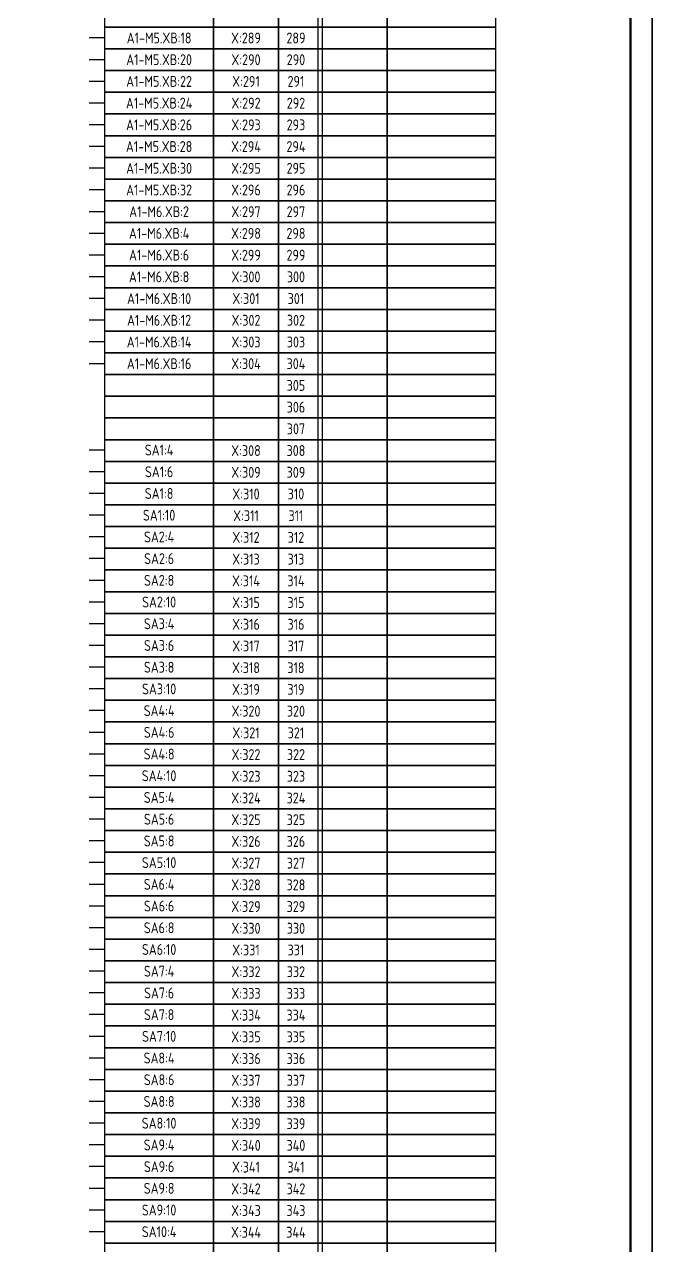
# Model space of a CAD drawing. Header units: millimetres. Extents: x -1315 to 7958, y -96 to 618.
# Drawn here: x 6626.5 to 6775, y 49.5 to 330.7 of the extents above; entities that cross this region are included whole.
import ezdxf

# ---------------------------------------------------------------- set-up
doc = ezdxf.new("R2010")
doc.units = ezdxf.units.MM
doc.styles.add('Gost_type_A', font='GOST_A.TTF')

msp = doc.modelspace()

# ---------------------------------------------------------------- linework, layer by layer
for p, q in [((6694, 390.07), (6694, 130.07)), ((6694, 345.07), (6694, 85.07)), ((6694, 335.07), (6694, 75.07)), ((6645, 327.57), (6641.38, 327.57)), ((6694, 325.07), (6694, 65.07)), ((6645, 322.57), (6641.38, 322.57)), ((6694, 320.07), (6694, 60.07)), ((6645, 317.57), (6641.38, 317.57)), ((6694, 315.07), (6694, 55.07)), ((6645, 312.57), (6641.38, 312.57)), ((6694, 310.07), (6694, 50.07)), ((6645, 307.57), (6641.38, 307.57)), ((6694, 305.07), (6694, 45.07)), ((6645, 302.57), (6641.38, 302.57)), ((6694, 300.18), (6694, 40.18)), ((6645, 297.57), (6641.38, 297.57)), ((6645, 292.57), (6641.38, 292.57)), ((6694, 295.18), (6694, 35.18)), ((6645, 287.57), (6641.38, 287.57)), ((6645, 282.57), (6641.38, 282.57)), ((6645, 277.57), (6641.38, 277.57)), ((6645, 272.57), (6641.38, 272.57)), ((6645, 267.57), (6641.38, 267.57)), ((6645, 262.57), (6641.38, 262.57)), ((6645, 257.57), (6641.38, 257.57)), ((6645, 252.57), (6641.38, 252.57)), ((6645, 232.68), (6641.38, 232.68)), ((6645, 227.68), (6641.38, 227.68)), ((6645, 222.68), (6641.38, 222.68)), ((6645, 217.68), (6641.38, 217.68)), ((6645, 212.68), (6641.38, 212.68)), ((6645, 207.68), (6641.38, 207.68)), ((6645, 202.68), (6641.38, 202.68)), ((6645, 197.68), (6641.38, 197.68)), ((6645, 192.68), (6641.38, 192.68)), ((6645, 187.68), (6641.38, 187.68)), ((6645, 182.68), (6641.38, 182.68)), ((6645, 177.68), (6641.38, 177.68)), ((6645, 172.68), (6641.38, 172.68)), ((6645, 167.68), (6641.38, 167.68)), ((6645, 162.68), (6641.38, 162.68)), ((6645, 157.68), (6641.38, 157.68)), ((6645, 152.68), (6641.38, 152.68)), ((6645, 147.68), (6641.38, 147.68)), ((6645, 142.68), (6641.38, 142.68)), ((6645, 137.68), (6641.38, 137.68)), ((6645, 132.68), (6641.38, 132.68)), ((6645, 127.68), (6641.38, 127.68)), ((6645, 122.68), (6641.38, 122.68)), ((6645, 117.68), (6641.38, 117.68)), ((6645, 112.68), (6641.38, 112.68)), ((6645, 107.68), (6641.38, 107.68)), ((6645, 102.68), (6641.38, 102.68)), ((6645, 97.68), (6641.38, 97.68)), ((6645, 92.68), (6641.38, 92.68)), ((6645, 87.68), (6641.38, 87.68)), ((6645, 82.68), (6641.38, 82.68)), ((6645, 77.68), (6641.38, 77.68)), ((6645, 72.68), (6641.38, 72.68)), ((6645, 67.68), (6641.38, 67.68)), ((6645, 62.68), (6641.38, 62.68)), ((6645, 57.68), (6641.38, 57.68)), ((6645, 52.68), (6641.38, 52.68))]:
    msp.add_line(p, q)
for points in [[(6771, 420.07), (6771, 0.07), (6474, 0.07), (6474, 420.07)], [(7068, 420.07), (7068, 0.07), (6771, 0.07), (6771, 420.07)], [(6645, 335.07), (6670, 335.07), (6670, 330.07), (6645, 330.07)], [(6670, 335.07), (6685, 335.07), (6685, 330.07), (6670, 330.07)], [(6685, 335.07), (6695, 335.07), (6695, 330.07), (6685, 330.07)], [(6710, 335.07), (6695, 335.07), (6695, 330.07), (6710, 330.07)], [(6735, 335.07), (6710, 335.07), (6710, 330.07), (6735, 330.07)], [(6645, 330.07), (6670, 330.07), (6670, 325.07), (6645, 325.07)], [(6670, 330.07), (6685, 330.07), (6685, 325.07), (6670, 325.07)], [(6685, 330.07), (6695, 330.07), (6695, 325.07), (6685, 325.07)], [(6710, 330.07), (6695, 330.07), (6695, 325.07), (6710, 325.07)], [(6735, 330.07), (6710, 330.07), (6710, 325.07), (6735, 325.07)], [(6645, 325.07), (6670, 325.07), (6670, 320.07), (6645, 320.07)], [(6670, 325.07), (6685, 325.07), (6685, 320.07), (6670, 320.07)], [(6685, 325.07), (6695, 325.07), (6695, 320.07), (6685, 320.07)], [(6710, 325.07), (6695, 325.07), (6695, 320.07), (6710, 320.07)], [(6735, 325.07), (6710, 325.07), (6710, 320.07), (6735, 320.07)], [(6645, 320.07), (6670, 320.07), (6670, 315.07), (6645, 315.07)], [(6670, 320.07), (6685, 320.07), (6685, 315.07), (6670, 315.07)], [(6685, 320.07), (6695, 320.07), (6695, 315.07), (6685, 315.07)], [(6710, 320.07), (6695, 320.07), (6695, 315.07), (6710, 315.07)], [(6735, 320.07), (6710, 320.07), (6710, 315.07), (6735, 315.07)], [(6645, 315.07), (6670, 315.07), (6670, 310.07), (6645, 310.07)], [(6670, 315.07), (6685, 315.07), (6685, 310.07), (6670, 310.07)], [(6685, 315.07), (6695, 315.07), (6695, 310.07), (6685, 310.07)], [(6710, 315.07), (6695, 315.07), (6695, 310.07), (6710, 310.07)], [(6735, 315.07), (6710, 315.07), (6710, 310.07), (6735, 310.07)], [(6645, 310.07), (6670, 310.07), (6670, 305.07), (6645, 305.07)], [(6670, 310.07), (6685, 310.07), (6685, 305.07), (6670, 305.07)], [(6685, 310.07), (6695, 310.07), (6695, 305.07), (6685, 305.07)], [(6710, 310.07), (6695, 310.07), (6695, 305.07), (6710, 305.07)], [(6735, 310.07), (6710, 310.07), (6710, 305.07), (6735, 305.07)], [(6645, 305.07), (6670, 305.07), (6670, 300.07), (6645, 300.07)], [(6670, 305.07), (6685, 305.07), (6685, 300.07), (6670, 300.07)], [(6685, 305.07), (6695, 305.07), (6695, 300.07), (6685, 300.07)], [(6710, 305.07), (6695, 305.07), (6695, 300.07), (6710, 300.07)], [(6735, 305.07), (6710, 305.07), (6710, 300.07), (6735, 300.07)], [(6645, 300.07), (6670, 300.07), (6670, 295.07), (6645, 295.07)], [(6670, 300.07), (6685, 300.07), (6685, 295.07), (6670, 295.07)], [(6685, 300.07), (6695, 300.07), (6695, 295.07), (6685, 295.07)], [(6710, 300.07), (6695, 300.07), (6695, 295.07), (6710, 295.07)], [(6735, 300.07), (6710, 300.07), (6710, 295.07), (6735, 295.07)], [(6645, 295.07), (6670, 295.07), (6670, 290.07), (6645, 290.07)], [(6670, 295.07), (6685, 295.07), (6685, 290.07), (6670, 290.07)], [(6685, 295.07), (6695, 295.07), (6695, 290.07), (6685, 290.07)], [(6710, 295.07), (6695, 295.07), (6695, 290.07), (6710, 290.07)], [(6735, 295.07), (6710, 295.07), (6710, 290.07), (6735, 290.07)], [(6645, 290.07), (6670, 290.07), (6670, 285.07), (6645, 285.07)], [(6670, 290.07), (6685, 290.07), (6685, 285.07), (6670, 285.07)], [(6685, 290.07), (6695, 290.07), (6695, 285.07), (6685, 285.07)], [(6710, 290.07), (6695, 290.07), (6695, 285.07), (6710, 285.07)], [(6735, 290.07), (6710, 290.07), (6710, 285.07), (6735, 285.07)], [(6645, 285.07), (6670, 285.07), (6670, 280.07), (6645, 280.07)], [(6670, 285.07), (6685, 285.07), (6685, 280.07), (6670, 280.07)], [(6685, 285.07), (6695, 285.07), (6695, 280.07), (6685, 280.07)], [(6710, 285.07), (6695, 285.07), (6695, 280.07), (6710, 280.07)], [(6735, 285.07), (6710, 285.07), (6710, 280.07), (6735, 280.07)], [(6645, 280.07), (6670, 280.07), (6670, 275.07), (6645, 275.07)], [(6670, 280.07), (6685, 280.07), (6685, 275.07), (6670, 275.07)], [(6685, 280.07), (6695, 280.07), (6695, 275.07), (6685, 275.07)], [(6710, 280.07), (6695, 280.07), (6695, 275.07), (6710, 275.07)], [(6735, 280.07), (6710, 280.07), (6710, 275.07), (6735, 275.07)], [(6645, 275.07), (6670, 275.07), (6670, 270.07), (6645, 270.07)], [(6670, 275.07), (6685, 275.07), (6685, 270.07), (6670, 270.07)], [(6685, 275.07), (6695, 275.07), (6695, 270.07), (6685, 270.07)], [(6710, 275.07), (6695, 275.07), (6695, 270.07), (6710, 270.07)], [(6735, 275.07), (6710, 275.07), (6710, 270.07), (6735, 270.07)], [(6645, 270.07), (6670, 270.07), (6670, 265.07), (6645, 265.07)], [(6670, 270.07), (6685, 270.07), (6685, 265.07), (6670, 265.07)], [(6685, 270.07), (6695, 270.07), (6695, 265.07), (6685, 265.07)], [(6710, 270.07), (6695, 270.07), (6695, 265.07), (6710, 265.07)], [(6735, 270.07), (6710, 270.07), (6710, 265.07), (6735, 265.07)], [(6645, 265.07), (6670, 265.07), (6670, 260.07), (6645, 260.07)], [(6670, 265.07), (6685, 265.07), (6685, 260.07), (6670, 260.07)], [(6685, 265.07), (6695, 265.07), (6695, 260.07), (6685, 260.07)], [(6710, 265.07), (6695, 265.07), (6695, 260.07), (6710, 260.07)], [(6735, 265.07), (6710, 265.07), (6710, 260.07), (6735, 260.07)], [(6645, 260.07), (6670, 260.07), (6670, 255.07), (6645, 255.07)], [(6670, 260.07), (6685, 260.07), (6685, 255.07), (6670, 255.07)], [(6685, 260.07), (6695, 260.07), (6695, 255.07), (6685, 255.07)], [(6710, 260.07), (6695, 260.07), (6695, 255.07), (6710, 255.07)], [(6735, 260.07), (6710, 260.07), (6710, 255.07), (6735, 255.07)], [(6645, 255.07), (6670, 255.07), (6670, 250.07), (6645, 250.07)], [(6670, 255.07), (6685, 255.07), (6685, 250.07), (6670, 250.07)], [(6685, 255.07), (6695, 255.07), (6695, 250.07), (6685, 250.07)], [(6710, 255.07), (6695, 255.07), (6695, 250.07), (6710, 250.07)], [(6735, 255.07), (6710, 255.07), (6710, 250.07), (6735, 250.07)], [(6645, 250.07), (6670, 250.07), (6670, 245.07), (6645, 245.07)], [(6670, 250.07), (6685, 250.07), (6685, 245.07), (6670, 245.07)], [(6685, 250.07), (6695, 250.07), (6695, 245.07), (6685, 245.07)], [(6710, 250.07), (6695, 250.07), (6695, 245.07), (6710, 245.07)], [(6735, 250.07), (6710, 250.07), (6710, 245.07), (6735, 245.07)], [(6645, 245.07), (6670, 245.07), (6670, 240.07), (6645, 240.07)], [(6670, 245.07), (6685, 245.07), (6685, 240.07), (6670, 240.07)], [(6685, 245.07), (6695, 245.07), (6695, 240.07), (6685, 240.07)], [(6710, 245.07), (6695, 245.07), (6695, 240.07), (6710, 240.07)], [(6735, 245.07), (6710, 245.07), (6710, 240.07), (6735, 240.07)], [(6645, 240.07), (6670, 240.07), (6670, 235.07), (6645, 235.07)], [(6670, 240.07), (6685, 240.07), (6685, 235.07), (6670, 235.07)], [(6685, 240.07), (6695, 240.07), (6695, 235.07), (6685, 235.07)], [(6710, 240.07), (6695, 240.07), (6695, 235.07), (6710, 235.07)], [(6735, 240.07), (6710, 240.07), (6710, 235.07), (6735, 235.07)], [(6645, 235.07), (6670, 235.07), (6670, 230.07), (6645, 230.07)], [(6670, 235.07), (6685, 235.07), (6685, 230.07), (6670, 230.07)], [(6685, 235.07), (6695, 235.07), (6695, 230.07), (6685, 230.07)], [(6710, 235.07), (6695, 235.07), (6695, 230.07), (6710, 230.07)], [(6735, 235.07), (6710, 235.07), (6710, 230.07), (6735, 230.07)], [(6645, 230.07), (6670, 230.07), (6670, 225.07), (6645, 225.07)], [(6670, 230.07), (6685, 230.07), (6685, 225.07), (6670, 225.07)], [(6685, 230.07), (6695, 230.07), (6695, 225.07), (6685, 225.07)], [(6710, 230.07), (6695, 230.07), (6695, 225.07), (6710, 225.07)], [(6735, 230.07), (6710, 230.07), (6710, 225.07), (6735, 225.07)], [(6645, 225.07), (6670, 225.07), (6670, 220.07), (6645, 220.07)], [(6670, 225.07), (6685, 225.07), (6685, 220.07), (6670, 220.07)], [(6685, 225.07), (6695, 225.07), (6695, 220.07), (6685, 220.07)], [(6710, 225.07), (6695, 225.07), (6695, 220.07), (6710, 220.07)], [(6735, 225.07), (6710, 225.07), (6710, 220.07), (6735, 220.07)], [(6645, 220.07), (6670, 220.07), (6670, 215.07), (6645, 215.07)], [(6670, 220.07), (6685, 220.07), (6685, 215.07), (6670, 215.07)], [(6685, 220.07), (6695, 220.07), (6695, 215.07), (6685, 215.07)], [(6710, 220.07), (6695, 220.07), (6695, 215.07), (6710, 215.07)], [(6735, 220.07), (6710, 220.07), (6710, 215.07), (6735, 215.07)], [(6645, 215.07), (6670, 215.07), (6670, 210.07), (6645, 210.07)], [(6670, 215.07), (6685, 215.07), (6685, 210.07), (6670, 210.07)], [(6685, 215.07), (6695, 215.07), (6695, 210.07), (6685, 210.07)], [(6710, 215.07), (6695, 215.07), (6695, 210.07), (6710, 210.07)], [(6735, 215.07), (6710, 215.07), (6710, 210.07), (6735, 210.07)], [(6645, 210.07), (6670, 210.07), (6670, 205.07), (6645, 205.07)], [(6670, 210.07), (6685, 210.07), (6685, 205.07), (6670, 205.07)], [(6685, 210.07), (6695, 210.07), (6695, 205.07), (6685, 205.07)], [(6710, 210.07), (6695, 210.07), (6695, 205.07), (6710, 205.07)], [(6735, 210.07), (6710, 210.07), (6710, 205.07), (6735, 205.07)], [(6645, 205.07), (6670, 205.07), (6670, 200.07), (6645, 200.07)], [(6670, 205.07), (6685, 205.07), (6685, 200.07), (6670, 200.07)], [(6685, 205.07), (6695, 205.07), (6695, 200.07), (6685, 200.07)], [(6710, 205.07), (6695, 205.07), (6695, 200.07), (6710, 200.07)], [(6735, 205.07), (6710, 205.07), (6710, 200.07), (6735, 200.07)], [(6645, 200.07), (6670, 200.07), (6670, 195.07), (6645, 195.07)], [(6670, 200.07), (6685, 200.07), (6685, 195.07), (6670, 195.07)], [(6685, 200.07), (6695, 200.07), (6695, 195.07), (6685, 195.07)], [(6710, 200.07), (6695, 200.07), (6695, 195.07), (6710, 195.07)], [(6735, 200.07), (6710, 200.07), (6710, 195.07), (6735, 195.07)], [(6645, 195.07), (6670, 195.07), (6670, 190.07), (6645, 190.07)], [(6670, 195.07), (6685, 195.07), (6685, 190.07), (6670, 190.07)], [(6685, 195.07), (6695, 195.07), (6695, 190.07), (6685, 190.07)], [(6710, 195.07), (6695, 195.07), (6695, 190.07), (6710, 190.07)], [(6735, 195.07), (6710, 195.07), (6710, 190.07), (6735, 190.07)], [(6645, 190.07), (6670, 190.07), (6670, 185.07), (6645, 185.07)], [(6670, 190.07), (6685, 190.07), (6685, 185.07), (6670, 185.07)], [(6685, 190.07), (6695, 190.07), (6695, 185.07), (6685, 185.07)], [(6710, 190.07), (6695, 190.07), (6695, 185.07), (6710, 185.07)], [(6735, 190.07), (6710, 190.07), (6710, 185.07), (6735, 185.07)], [(6645, 185.07), (6670, 185.07), (6670, 180.07), (6645, 180.07)], [(6670, 185.07), (6685, 185.07), (6685, 180.07), (6670, 180.07)], [(6685, 185.07), (6695, 185.07), (6695, 180.07), (6685, 180.07)], [(6710, 185.07), (6695, 185.07), (6695, 180.07), (6710, 180.07)], [(6735, 185.07), (6710, 185.07), (6710, 180.07), (6735, 180.07)], [(6645, 180.07), (6670, 180.07), (6670, 175.07), (6645, 175.07)], [(6670, 180.07), (6685, 180.07), (6685, 175.07), (6670, 175.07)], [(6685, 180.07), (6695, 180.07), (6695, 175.07), (6685, 175.07)], [(6710, 180.07), (6695, 180.07), (6695, 175.07), (6710, 175.07)], [(6735, 180.07), (6710, 180.07), (6710, 175.07), (6735, 175.07)], [(6645, 175.07), (6670, 175.07), (6670, 170.07), (6645, 170.07)], [(6670, 175.07), (6685, 175.07), (6685, 170.07), (6670, 170.07)], [(6685, 175.07), (6695, 175.07), (6695, 170.07), (6685, 170.07)], [(6710, 175.07), (6695, 175.07), (6695, 170.07), (6710, 170.07)], [(6735, 175.07), (6710, 175.07), (6710, 170.07), (6735, 170.07)], [(6645, 170.07), (6670, 170.07), (6670, 165.07), (6645, 165.07)], [(6670, 170.07), (6685, 170.07), (6685, 165.07), (6670, 165.07)], [(6685, 170.07), (6695, 170.07), (6695, 165.07), (6685, 165.07)], [(6710, 170.07), (6695, 170.07), (6695, 165.07), (6710, 165.07)], [(6735, 170.07), (6710, 170.07), (6710, 165.07), (6735, 165.07)], [(6645, 165.07), (6670, 165.07), (6670, 160.07), (6645, 160.07)], [(6670, 165.07), (6685, 165.07), (6685, 160.07), (6670, 160.07)], [(6685, 165.07), (6695, 165.07), (6695, 160.07), (6685, 160.07)], [(6710, 165.07), (6695, 165.07), (6695, 160.07), (6710, 160.07)], [(6735, 165.07), (6710, 165.07), (6710, 160.07), (6735, 160.07)], [(6645, 160.07), (6670, 160.07), (6670, 155.07), (6645, 155.07)], [(6670, 160.07), (6685, 160.07), (6685, 155.07), (6670, 155.07)], [(6685, 160.07), (6695, 160.07), (6695, 155.07), (6685, 155.07)], [(6710, 160.07), (6695, 160.07), (6695, 155.07), (6710, 155.07)], [(6735, 160.07), (6710, 160.07), (6710, 155.07), (6735, 155.07)], [(6645, 155.07), (6670, 155.07), (6670, 150.07), (6645, 150.07)], [(6670, 155.07), (6685, 155.07), (6685, 150.07), (6670, 150.07)], [(6685, 155.07), (6695, 155.07), (6695, 150.07), (6685, 150.07)], [(6710, 155.07), (6695, 155.07), (6695, 150.07), (6710, 150.07)], [(6735, 155.07), (6710, 155.07), (6710, 150.07), (6735, 150.07)], [(6645, 150.07), (6670, 150.07), (6670, 145.07), (6645, 145.07)], [(6670, 150.07), (6685, 150.07), (6685, 145.07), (6670, 145.07)], [(6685, 150.07), (6695, 150.07), (6695, 145.07), (6685, 145.07)], [(6710, 150.07), (6695, 150.07), (6695, 145.07), (6710, 145.07)], [(6735, 150.07), (6710, 150.07), (6710, 145.07), (6735, 145.07)], [(6645, 145.07), (6670, 145.07), (6670, 140.07), (6645, 140.07)], [(6670, 145.07), (6685, 145.07), (6685, 140.07), (6670, 140.07)], [(6685, 145.07), (6695, 145.07), (6695, 140.07), (6685, 140.07)], [(6710, 145.07), (6695, 145.07), (6695, 140.07), (6710, 140.07)], [(6735, 145.07), (6710, 145.07), (6710, 140.07), (6735, 140.07)], [(6645, 140.07), (6670, 140.07), (6670, 135.07), (6645, 135.07)], [(6670, 140.07), (6685, 140.07), (6685, 135.07), (6670, 135.07)], [(6685, 140.07), (6695, 140.07), (6695, 135.07), (6685, 135.07)], [(6710, 140.07), (6695, 140.07), (6695, 135.07), (6710, 135.07)], [(6735, 140.07), (6710, 140.07), (6710, 135.07), (6735, 135.07)], [(6645, 135.07), (6670, 135.07), (6670, 130.07), (6645, 130.07)], [(6670, 135.07), (6685, 135.07), (6685, 130.07), (6670, 130.07)], [(6685, 135.07), (6695, 135.07), (6695, 130.07), (6685, 130.07)], [(6710, 135.07), (6695, 135.07), (6695, 130.07), (6710, 130.07)], [(6735, 135.07), (6710, 135.07), (6710, 130.07), (6735, 130.07)], [(6645, 130.07), (6670, 130.07), (6670, 125.07), (6645, 125.07)], [(6670, 130.07), (6685, 130.07), (6685, 125.07), (6670, 125.07)], [(6685, 130.07), (6695, 130.07), (6695, 125.07), (6685, 125.07)], [(6710, 130.07), (6695, 130.07), (6695, 125.07), (6710, 125.07)], [(6735, 130.07), (6710, 130.07), (6710, 125.07), (6735, 125.07)], [(6645, 125.07), (6670, 125.07), (6670, 120.07), (6645, 120.07)], [(6670, 125.07), (6685, 125.07), (6685, 120.07), (6670, 120.07)], [(6685, 125.07), (6695, 125.07), (6695, 120.07), (6685, 120.07)], [(6710, 125.07), (6695, 125.07), (6695, 120.07), (6710, 120.07)], [(6735, 125.07), (6710, 125.07), (6710, 120.07), (6735, 120.07)], [(6645, 120.07), (6670, 120.07), (6670, 115.07), (6645, 115.07)], [(6670, 120.07), (6685, 120.07), (6685, 115.07), (6670, 115.07)], [(6685, 120.07), (6695, 120.07), (6695, 115.07), (6685, 115.07)], [(6710, 120.07), (6695, 120.07), (6695, 115.07), (6710, 115.07)], [(6735, 120.07), (6710, 120.07), (6710, 115.07), (6735, 115.07)], [(6645, 115.07), (6670, 115.07), (6670, 110.07), (6645, 110.07)], [(6670, 115.07), (6685, 115.07), (6685, 110.07), (6670, 110.07)], [(6685, 115.07), (6695, 115.07), (6695, 110.07), (6685, 110.07)], [(6710, 115.07), (6695, 115.07), (6695, 110.07), (6710, 110.07)], [(6735, 115.07), (6710, 115.07), (6710, 110.07), (6735, 110.07)], [(6645, 110.07), (6670, 110.07), (6670, 105.07), (6645, 105.07)], [(6670, 110.07), (6685, 110.07), (6685, 105.07), (6670, 105.07)], [(6685, 110.07), (6695, 110.07), (6695, 105.07), (6685, 105.07)], [(6710, 110.07), (6695, 110.07), (6695, 105.07), (6710, 105.07)], [(6735, 110.07), (6710, 110.07), (6710, 105.07), (6735, 105.07)], [(6645, 105.07), (6670, 105.07), (6670, 100.07), (6645, 100.07)], [(6670, 105.07), (6685, 105.07), (6685, 100.07), (6670, 100.07)], [(6685, 105.07), (6695, 105.07), (6695, 100.07), (6685, 100.07)], [(6710, 105.07), (6695, 105.07), (6695, 100.07), (6710, 100.07)], [(6735, 105.07), (6710, 105.07), (6710, 100.07), (6735, 100.07)], [(6645, 100.07), (6670, 100.07), (6670, 95.07), (6645, 95.07)], [(6670, 100.07), (6685, 100.07), (6685, 95.07), (6670, 95.07)], [(6685, 100.07), (6695, 100.07), (6695, 95.07), (6685, 95.07)], [(6710, 100.07), (6695, 100.07), (6695, 95.07), (6710, 95.07)], [(6735, 100.07), (6710, 100.07), (6710, 95.07), (6735, 95.07)], [(6645, 95.07), (6670, 95.07), (6670, 90.07), (6645, 90.07)], [(6670, 95.07), (6685, 95.07), (6685, 90.07), (6670, 90.07)], [(6685, 95.07), (6695, 95.07), (6695, 90.07), (6685, 90.07)], [(6710, 95.07), (6695, 95.07), (6695, 90.07), (6710, 90.07)], [(6735, 95.07), (6710, 95.07), (6710, 90.07), (6735, 90.07)], [(6645, 90.07), (6670, 90.07), (6670, 85.07), (6645, 85.07)], [(6670, 90.07), (6685, 90.07), (6685, 85.07), (6670, 85.07)], [(6685, 90.07), (6695, 90.07), (6695, 85.07), (6685, 85.07)], [(6710, 90.07), (6695, 90.07), (6695, 85.07), (6710, 85.07)], [(6735, 90.07), (6710, 90.07), (6710, 85.07), (6735, 85.07)], [(6645, 85.07), (6670, 85.07), (6670, 80.07), (6645, 80.07)], [(6670, 85.07), (6685, 85.07), (6685, 80.07), (6670, 80.07)], [(6685, 85.07), (6695, 85.07), (6695, 80.07), (6685, 80.07)], [(6710, 85.07), (6695, 85.07), (6695, 80.07), (6710, 80.07)], [(6735, 85.07), (6710, 85.07), (6710, 80.07), (6735, 80.07)], [(6645, 80.07), (6670, 80.07), (6670, 75.07), (6645, 75.07)], [(6670, 80.07), (6685, 80.07), (6685, 75.07), (6670, 75.07)], [(6685, 80.07), (6695, 80.07), (6695, 75.07), (6685, 75.07)], [(6710, 80.07), (6695, 80.07), (6695, 75.07), (6710, 75.07)], [(6735, 80.07), (6710, 80.07), (6710, 75.07), (6735, 75.07)], [(6645, 75.07), (6670, 75.07), (6670, 70.07), (6645, 70.07)], [(6670, 75.07), (6685, 75.07), (6685, 70.07), (6670, 70.07)], [(6685, 75.07), (6695, 75.07), (6695, 70.07), (6685, 70.07)], [(6710, 75.07), (6695, 75.07), (6695, 70.07), (6710, 70.07)], [(6735, 75.07), (6710, 75.07), (6710, 70.07), (6735, 70.07)], [(6645, 70.07), (6670, 70.07), (6670, 65.07), (6645, 65.07)], [(6670, 70.07), (6685, 70.07), (6685, 65.07), (6670, 65.07)], [(6685, 70.07), (6695, 70.07), (6695, 65.07), (6685, 65.07)], [(6710, 70.07), (6695, 70.07), (6695, 65.07), (6710, 65.07)], [(6735, 70.07), (6710, 70.07), (6710, 65.07), (6735, 65.07)], [(6645, 65.07), (6670, 65.07), (6670, 60.07), (6645, 60.07)], [(6670, 65.07), (6685, 65.07), (6685, 60.07), (6670, 60.07)], [(6685, 65.07), (6695, 65.07), (6695, 60.07), (6685, 60.07)], [(6710, 65.07), (6695, 65.07), (6695, 60.07), (6710, 60.07)], [(6735, 65.07), (6710, 65.07), (6710, 60.07), (6735, 60.07)], [(6645, 60.07), (6670, 60.07), (6670, 55.07), (6645, 55.07)], [(6670, 60.07), (6685, 60.07), (6685, 55.07), (6670, 55.07)], [(6685, 60.07), (6695, 60.07), (6695, 55.07), (6685, 55.07)], [(6710, 60.07), (6695, 60.07), (6695, 55.07), (6710, 55.07)], [(6735, 60.07), (6710, 60.07), (6710, 55.07), (6735, 55.07)], [(6645, 55.07), (6670, 55.07), (6670, 50.07), (6645, 50.07)], [(6670, 55.07), (6685, 55.07), (6685, 50.07), (6670, 50.07)], [(6685, 55.07), (6695, 55.07), (6695, 50.07), (6685, 50.07)], [(6710, 55.07), (6695, 55.07), (6695, 50.07), (6710, 50.07)], [(6735, 55.07), (6710, 55.07), (6710, 50.07), (6735, 50.07)], [(6645, 50.07), (6670, 50.07), (6670, 45.07), (6645, 45.07)], [(6670, 50.07), (6685, 50.07), (6685, 45.07), (6670, 45.07)], [(6685, 50.07), (6695, 50.07), (6695, 45.07), (6685, 45.07)], [(6710, 50.07), (6695, 50.07), (6695, 45.07), (6710, 45.07)], [(6735, 50.07), (6710, 50.07), (6710, 45.07), (6735, 45.07)]]:
    msp.add_lwpolyline(points, close=True)
at = {"lineweight": 50}
msp.add_lwpolyline([(6766, 415.07), (6766, 5.07), (6494, 5.07), (6494, 415.07)], close=True, dxfattribs=at)

# ---------------------------------------------------------------- texts
at = {"char_height": 2.5, "width": 25, "attachment_point": 5, "style": 'Gost_type_A'}
for s, insert in [('A1-M5.XВ:18', (6657.5, 327.57)), ('A1-M5.XВ:20', (6657.5, 322.57)), ('A1-M5.XВ:22', (6657.5, 317.57)), ('A1-M5.XВ:24', (6657.5, 312.57)), ('A1-M5.XВ:26', (6657.5, 307.57)), ('A1-M5.XВ:28', (6657.5, 302.57)), ('A1-M5.XВ:30', (6657.5, 297.57)), ('A1-M5.XВ:32', (6657.5, 292.57)), ('A1-M6.XВ:2', (6657.5, 287.57)), ('A1-M6.XВ:4', (6657.5, 282.57)), ('A1-M6.XВ:6', (6657.5, 277.57)), ('A1-M6.XВ:8', (6657.5, 272.57)), ('A1-M6.XВ:10', (6657.5, 267.57)), ('A1-M6.XВ:12', (6657.5, 262.57)), ('A1-M6.XВ:14', (6657.5, 257.57)), ('A1-M6.XВ:16', (6657.5, 252.57)), ('SA1:4', (6657.5, 232.68)), ('SA1:6', (6657.5, 227.68)), ('SA1:8', (6657.5, 222.68)), ('SA1:10', (6657.5, 217.68)), ('SA2:4', (6657.5, 212.68)), ('SA2:6', (6657.5, 207.68)), ('SA2:8', (6657.5, 202.68)), ('SA2:10', (6657.5, 197.68)), ('SA3:4', (6657.5, 192.68)), ('SA3:6', (6657.5, 187.68)), ('SA3:8', (6657.5, 182.68)), ('SA3:10', (6657.5, 177.68)), ('SA4:4', (6657.5, 172.68)), ('SA4:6', (6657.5, 167.68)), ('SA4:8', (6657.5, 162.68)), ('SA4:10', (6657.5, 157.68)), ('SA5:4', (6657.5, 152.68)), ('SA5:6', (6657.5, 147.68)), ('SA5:8', (6657.5, 142.68)), ('SA5:10', (6657.5, 137.68)), ('SA6:4', (6657.5, 132.68)), ('SA6:6', (6657.5, 127.68)), ('SA6:8', (6657.5, 122.68)), ('SA6:10', (6657.5, 117.68)), ('SA7:4', (6657.5, 112.68)), ('SA7:6', (6657.5, 107.68)), ('SA7:8', (6657.5, 102.68)), ('SA7:10', (6657.5, 97.68)), ('SA8:4', (6657.5, 92.68)), ('SA8:6', (6657.5, 87.68)), ('SA8:8', (6657.5, 82.68)), ('SA8:10', (6657.5, 77.68)), ('SA9:4', (6657.5, 72.68)), ('SA9:6', (6657.5, 67.68)), ('SA9:8', (6657.5, 62.68)), ('SA9:10', (6657.5, 57.68)), ('SA10:4', (6657.5, 52.68))]:
    msp.add_mtext(s, dxfattribs=dict(at, insert=insert))
at = {"ltscale": 10, "char_height": 2.5, "attachment_point": 5, "style": 'Gost_type_A'}
for s, insert, width in [('X:289', (6677.5, 327.57), 15), ('289', (6689, 327.57), 8), ('X:290', (6677.5, 322.57), 15), ('290', (6689, 322.57), 8), ('X:291', (6677.5, 317.57), 15), ('291', (6689, 317.57), 8), ('X:292', (6677.5, 312.57), 15), ('292', (6689, 312.57), 8), ('X:293', (6677.5, 307.57), 15), ('293', (6689, 307.57), 8), ('X:294', (6677.5, 302.57), 15), ('294', (6689, 302.57), 8), ('X:295', (6677.5, 297.57), 15), ('295', (6689, 297.57), 8), ('X:296', (6677.5, 292.57), 15), ('296', (6689, 292.57), 8), ('X:297', (6677.5, 287.57), 15), ('297', (6689, 287.57), 8), ('X:298', (6677.5, 282.57), 15), ('298', (6689, 282.57), 8), ('X:299', (6677.5, 277.57), 15), ('299', (6689, 277.57), 8), ('X:300', (6677.5, 272.57), 15), ('300', (6689, 272.57), 8), ('X:301', (6677.5, 267.57), 15), ('301', (6689, 267.57), 8), ('X:302', (6677.5, 262.57), 15), ('302', (6689, 262.57), 8), ('X:303', (6677.5, 257.57), 15), ('303', (6689, 257.57), 8), ('X:304', (6677.5, 252.57), 15), ('304', (6689, 252.57), 8), ('305', (6689, 247.57), 8), ('306', (6689, 242.57), 8), ('307', (6689, 237.57), 8), ('X:308', (6677.5, 232.57), 15), ('308', (6689, 232.57), 8), ('X:309', (6677.5, 227.57), 15), ('309', (6689, 227.57), 8), ('X:310', (6677.5, 222.57), 15), ('310', (6689, 222.57), 8), ('X:311', (6677.5, 217.57), 15), ('311', (6689, 217.57), 8), ('X:312', (6677.5, 212.57), 15), ('312', (6689, 212.57), 8), ('X:313', (6677.5, 207.57), 15), ('313', (6689, 207.57), 8), ('X:314', (6677.5, 202.57), 15), ('314', (6689, 202.57), 8), ('X:315', (6677.5, 197.57), 15), ('315', (6689, 197.57), 8), ('X:316', (6677.5, 192.57), 15), ('316', (6689, 192.57), 8), ('X:317', (6677.5, 187.57), 15), ('317', (6689, 187.57), 8), ('X:318', (6677.5, 182.57), 15), ('318', (6689, 182.57), 8), ('X:319', (6677.5, 177.57), 15), ('319', (6689, 177.57), 8), ('X:320', (6677.5, 172.57), 15), ('320', (6689, 172.57), 8), ('X:321', (6677.5, 167.57), 15), ('321', (6689, 167.57), 8), ('X:322', (6677.5, 162.57), 15), ('322', (6689, 162.57), 8), ('X:323', (6677.5, 157.57), 15), ('323', (6689, 157.57), 8), ('X:324', (6677.5, 152.57), 15), ('324', (6689, 152.57), 8), ('X:325', (6677.5, 147.57), 15), ('325', (6689, 147.57), 8), ('X:326', (6677.5, 142.57), 15), ('326', (6689, 142.57), 8), ('X:327', (6677.5, 137.57), 15), ('327', (6689, 137.57), 8), ('X:328', (6677.5, 132.57), 15), ('328', (6689, 132.57), 8), ('X:329', (6677.5, 127.57), 15), ('329', (6689, 127.57), 8), ('X:330', (6677.5, 122.57), 15), ('330', (6689, 122.57), 8), ('X:331', (6677.5, 117.57), 15), ('331', (6689, 117.57), 8), ('X:332', (6677.5, 112.57), 15), ('332', (6689, 112.57), 8), ('X:333', (6677.5, 107.57), 15), ('333', (6689, 107.57), 8), ('X:334', (6677.5, 102.57), 15), ('334', (6689, 102.57), 8), ('X:335', (6677.5, 97.57), 15), ('335', (6689, 97.57), 8), ('X:336', (6677.5, 92.57), 15), ('336', (6689, 92.57), 8), ('X:337', (6677.5, 87.57), 15), ('337', (6689, 87.57), 8), ('X:338', (6677.5, 82.57), 15), ('338', (6689, 82.57), 8), ('X:339', (6677.5, 77.57), 15), ('339', (6689, 77.57), 8), ('X:340', (6677.5, 72.57), 15), ('340', (6689, 72.57), 8), ('X:341', (6677.5, 67.57), 15), ('341', (6689, 67.57), 8), ('X:342', (6677.5, 62.57), 15), ('342', (6689, 62.57), 8), ('X:343', (6677.5, 57.57), 15), ('343', (6689, 57.57), 8), ('X:344', (6677.5, 52.57), 15), ('344', (6689, 52.57), 8)]:
    msp.add_mtext(s, dxfattribs=dict(at, insert=insert, width=width))

doc.saveas('drawing.dxf')
